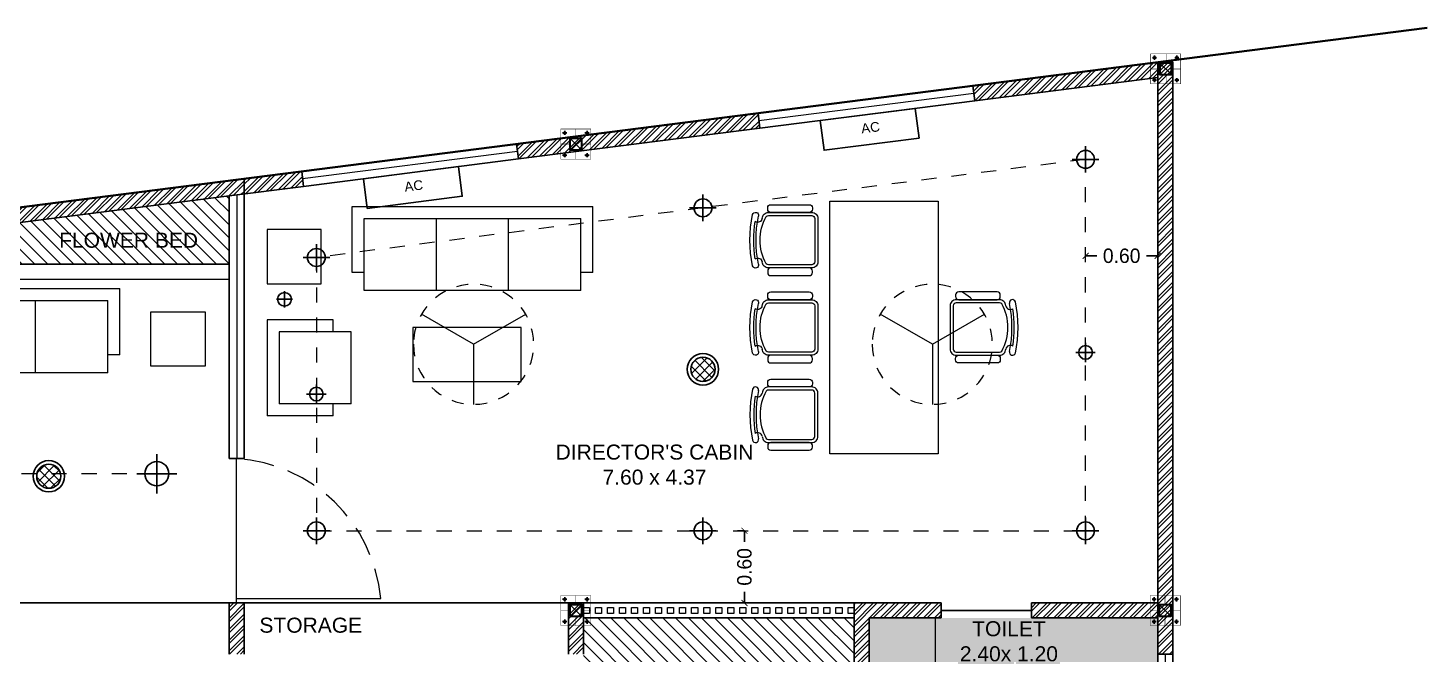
# Model space of a CAD drawing. Header units: metres. Extents: x 494 to 1845, y -666 to 1061.
# Drawn here: x 1537.12 to 1548.75, y 209.56 to 214.76 of the extents above; entities that cross this region are included whole.
import ezdxf

# ---------------------------------------------------------------- set-up
doc = ezdxf.new("R2010")
doc.units = ezdxf.units.M
doc.header["$MEASUREMENT"] = 0
for name, pattern in [('1', [0]), ('141011 - Typical Flr Plans -1 - 1.5 & 1-2 BHK_ Kolshet Namrata1$0$HIDDEN', [0.375, 0.25, -0.125]), ('_ZCAD_DYNDIM_LINETYPE_DATA_NAME_', [0.25, 0.125, -0.125]), ('HIDDEN', [0.375, 0.25, -0.125])]:
    doc.linetypes.add(name, pattern=pattern)
doc.layers.get('Defpoints').update_dxf_attribs({"color": 12})
for name, color, linetype, lineweight in [('.', 7, 'Continuous', 5), ('01 WALL', 7, 'Continuous', 25), ('A-Wall', 7, 'Continuous', 18), ('A-Wall Hatch', 8, 'Continuous', 9), ('DIMENSION', 8, 'Continuous', 5), ('ele ref line', 44, 'Continuous', 9), ('elec block', 14, 'Continuous', 9), ('Grid', 1, 'Continuous', 25), ('SCPL_BOLTS', 11, 'Continuous', 15), ('SCPL_ST PLATE', 222, 'Continuous', 0), ('VDA - FALSE CEILING', 7, 'Continuous', 5), ('VDA-DOOR', 23, 'Continuous', 5), ('VDA-FURNITURE', 8, 'Continuous', 13), ('VDA-HATCH', 8, 'Continuous', 9), ('VDA-PLUMBING', 8, 'Continuous', 13), ('VDA-WALL', 250, 'Continuous', 25), ('VDA-WINDOW', 5, 'Continuous', 9), ('VDA_FURNITURE', 8, 'Continuous', 13)]:
    doc.layers.add(name, color=color, linetype=linetype, lineweight=lineweight)
for name, color, linetype in [('BASE PLATE', 3, 'Continuous'), ('COLUMN', 1, 'Continuous'), ('PLOT - SURVEY', 1, '1'), ('SCPL HIDDEN', 8, 'HIDDEN'), ('TILES', 4, '1'), ('VDA-TEXT', 250, '1'), ('VDA-WALL BELOW', 8, 'Continuous'), ('VDA_ELECTRICAL FIXTURES', 7, 'Continuous'), ('VDA_WALL BELOW', 8, '1')]:
    doc.layers.add(name, color=color, linetype=linetype)
doc.styles.add('arial', font='arial.ttf', dxfattribs={"height": 0.3})
doc.styles.add('RS', font='GOTHIC.TTF')
doc.styles.get("Standard").update_dxf_attribs({"font": 'arial.ttf'})
doc.dimstyles.new('SMALL', dxfattribs={"dimtxt": 0.16, "dimasz": 0.05, "dimexe": 0, "dimexo": 0, "dimgap": 0.05, "dimtad": 0, "dimdec": 1, "dimzin": 0, "dimdsep": 46, "dimtxsty": 'RS', "dimblk": 'ARCHTICK', "dimcen": 2.5, "dimclrd": 256, "dimclre": 256, "dimclrt": 5, "dimadec": 0, "dimazin": 0, "dimtfac": 1, "dimtofl": 0, "dimtmove": 0, "dimatfit": 3, "dimldrblk": 'ARCHTICK', "dimfxl": 0, "dimtolj": 1, "dimtzin": 0, "dimarcsym": 0})

# ---------------------------------------------------------------- blocks, each defined once
blk = doc.blocks.new('zw$6DAC')
at = {"layer": 'VDA_FURNITURE'}
for p, q in [((0, 0.15), (0, 0.7)), ((0, 0.7), (2, 0.7)), ((2, 0.15), (2, 0.7)), ((0.1, 0), (0.1, 0.6)), ((0.1, 0.6), (1.9, 0.6)), ((0.7, 0), (0.7, 0.6)), ((1.3, 0), (1.3, 0.6)), ((1.9, 0), (1.9, 0.6)), ((0.1, 0.15), (0, 0.15)), ((2, 0.15), (1.9, 0.15)), ((1.9, 0), (0.1, 0))]:
    blk.add_line(p, q, dxfattribs=at)
blk = doc.blocks.new('D.CABIN')
at = {"layer": 'VDA_FURNITURE'}
for p, q in [((-0.9, 2.1), (0, 2.1)), ((-0.9, 0), (-0.9, 2.1)), ((0, 2.1), (0, 0)), ((0, 0), (-0.9, 0))]:
    blk.add_line(p, q, dxfattribs=at)
blk = doc.blocks.new('chair')
at = {"layer": 'VDA_FURNITURE'}
for p, q in [((-0.231, -0.511), (-0.231, -0.511)), ((0.231, -0.511), (0.231, -0.511))]:
    blk.add_line(p, q, dxfattribs=at)
for points in [[(0.18, -0.462), (0.18, -0.462, 0.414214), (0.231, -0.411), (0.231, -0.051, 0.414214), (0.18, 0), (-0.18, 0, 0.414214), (-0.231, -0.051), (-0.231, -0.411, 0.414214), (-0.18, -0.462)], [(0.197, -0.43, 0.211652), (0.205, -0.411), (0.205, -0.051, 0.414214), (0.18, -0.026), (-0.18, -0.026, 0.414214), (-0.205, -0.051), (-0.205, -0.411, 0.211652), (-0.197, -0.43)]]:
    blk.add_lwpolyline(points, format="xyb", dxfattribs=at)
for points in [[(-0.27, -0.045), (-0.257, -0.045, -0.414214), (-0.231, -0.071), (-0.231, -0.392, -0.414214), (-0.257, -0.417), (-0.27, -0.417, -0.414214), (-0.295, -0.392), (-0.295, -0.071, -0.414214)], [(0.27, -0.045), (0.257, -0.045, 0.414214), (0.231, -0.071), (0.231, -0.392, 0.414214), (0.257, -0.417), (0.27, -0.417, 0.414214), (0.295, -0.392), (0.295, -0.071, 0.414214)]]:
    blk.add_lwpolyline(points, format="xyb", close=True, dxfattribs=at)
for centre, radius, start, end in [((0, -0.068), 0.412, 241.4547, 298.5453), ((-0.188, -0.5), 0.0389, 327.8157, 77.159), ((0.188, -0.5), 0.0389, 102.841, 212.1843), ((-0.206, -0.518), 0.0257, 163.7398, 255.8623), ((-0.206, -0.518), 0.0257, 75.8623, 163.7398), ((0, 0.485), 1.05, 258.3098, 281.6902), ((0, 0.487), 1.001, 258.4635, 281.5365), ((0, 0.487), 1.02, 261.2358, 278.7642), ((0.206, -0.518), 0.0257, 16.2602, 104.1377), ((0.206, -0.518), 0.0257, 284.1377, 16.2602)]:
    blk.add_arc(centre, radius, start, end, dxfattribs=at)
blk = doc.blocks.new('D. TABLE')
at = {"layer": 'VDA_FURNITURE'}
blk.add_blockref('D.CABIN', (0, -2.1), dxfattribs=at)
at = {"layer": 'VDA_FURNITURE', "xscale": -1, "rotation": 270}
for p in [(-1, -0.324), (-1, -1.05)]:
    blk.add_blockref('chair', p, dxfattribs=at)
at = {"layer": 'VDA_FURNITURE'}
for p, rotation in [((0.1, -1.05), 89.99999999999999), ((-1, -1.776), 270)]:
    blk.add_blockref('chair', p, dxfattribs=dict(at, rotation=rotation))
blk = doc.blocks.new('fdasfdsaf')
at = {"layer": 'VDA_FURNITURE'}
blk.add_lwpolyline([(0, 0), (0.45, 0), (0.45, -0.45), (0, -0.45)], close=True, dxfattribs=at)
blk = doc.blocks.new('SINNGLE')
at = {"layer": 'VDA_FURNITURE'}
for p, q in [((-0.15, 0.7), (-0.7, 0.7)), ((-0.7, 0.7), (-0.7, -0.1)), ((-0.15, 0.6), (-0.15, 0.7)), ((0, 0.6), (-0.6, 0.6)), ((0, 0.6), (-0.6, 0.6)), ((-0.6, 0.6), (-0.6, 0)), ((0, 0), (0, 0.6)), ((0, 0), (-0.6, 0)), ((0, 0), (-0.6, 0)), ((-0.15, -0.1), (-0.7, -0.1)), ((-0.15, -0.1), (-0.15, 0))]:
    blk.add_line(p, q, dxfattribs=at)
blk = doc.blocks.new('side table')
at = {"layer": 'VDA_FURNITURE'}
blk.add_lwpolyline([(0, 0), (0.9, 0), (0.9, -0.45), (0, -0.45)], close=True, dxfattribs=at)
blk = doc.blocks.new('athath')
at = {"layer": 'BASE PLATE', "const_width": 0.004}
blk.add_lwpolyline([(382058.464, 2057488.134), (382058.714, 2057488.134), (382058.714, 2057487.884), (382058.464, 2057487.884)], close=True, dxfattribs=at)
at = {"layer": 'COLUMN', "color": 5, "lineweight": 30}
for p, q in [((382058.639, 2057488.059), (382058.539, 2057487.959)), ((382058.639, 2057487.959), (382058.539, 2057488.059))]:
    blk.add_line(p, q, dxfattribs=at)
blk.add_lwpolyline([(382058.539, 2057488.059), (382058.539, 2057487.959), (382058.639, 2057487.959), (382058.639, 2057488.059)], close=True, dxfattribs=at)
at = {"layer": 'Grid', "color": 5, "const_width": 0.002}
blk.add_lwpolyline([(382058.539, 2057488.059), (382058.639, 2057488.059), (382058.639, 2057487.959), (382058.539, 2057487.959)], close=True, dxfattribs=at)
at = {"layer": 'Grid', "color": 5}
blk.add_lwpolyline([(382058.542, 2057488.056), (382058.636, 2057488.056), (382058.636, 2057487.962), (382058.542, 2057487.962)], close=True, dxfattribs=at)
at = {"layer": 'SCPL HIDDEN'}
for p, q in [((382058.496, 2057488.119), (382058.496, 2057488.085)), ((382058.682, 2057488.119), (382058.682, 2057488.085)), ((382058.513, 2057488.102), (382058.479, 2057488.102)), ((382058.665, 2057488.102), (382058.699, 2057488.102)), ((382058.513, 2057487.916), (382058.479, 2057487.916)), ((382058.496, 2057487.899), (382058.496, 2057487.933)), ((382058.665, 2057487.916), (382058.699, 2057487.916)), ((382058.682, 2057487.899), (382058.682, 2057487.933))]:
    blk.add_line(p, q, dxfattribs=at)
at = {"layer": 'SCPL_BOLTS'}
for centre in [(382058.496, 2057488.102), (382058.682, 2057488.102), (382058.496, 2057487.916), (382058.682, 2057487.916)]:
    blk.add_circle(centre, 0.0103, dxfattribs=at)
at = {"layer": 'SCPL_ST PLATE', "const_width": 0.002}
for points in [[(382058.586, 2057488.134), (382058.593, 2057488.134), (382058.593, 2057488.059), (382058.586, 2057488.059)], [(382058.464, 2057488.012), (382058.464, 2057488.005), (382058.539, 2057488.005), (382058.539, 2057488.012)], [(382058.639, 2057488.005), (382058.639, 2057488.012), (382058.714, 2057488.012), (382058.714, 2057488.005)], [(382058.586, 2057487.884), (382058.593, 2057487.884), (382058.593, 2057487.959), (382058.586, 2057487.959)]]:
    blk.add_lwpolyline(points, close=True, dxfattribs=at)
blk = doc.blocks.new('FDG GHGS')
at = {"layer": 'VDA_ELECTRICAL FIXTURES', "color": 1}
blk.add_lwpolyline([(2747.225, -2336.761), (2751.192, -2336.761), (2751.192, -2338.001), (2747.225, -2338.001)], close=True, dxfattribs=at)
at = {"layer": 'VDA_ELECTRICAL FIXTURES', "extrusion": (-0.000127556, -1.52776e-05, 1), "insert": (2749.25, -2337.113, 0), "char_height": 0.4, "width": 11.8893, "attachment_point": 2, "text_direction": (1, 0, 0.000128)}
blk.add_mtext('AC', dxfattribs=at)
blk = doc.blocks.new('12w')
at = {"layer": 'VDA_ELECTRICAL FIXTURES', "color": 5, "ltscale": 0.1}
for p, q in [((87910.28, 3817.04), (87910.28, 3823.9)), ((87906.82, 3820.47), (87913.75, 3820.47))]:
    blk.add_line(p, q, dxfattribs=at)
blk.add_circle((87910.28, 3820.47), 2.32, dxfattribs=at)
blk = doc.blocks.new('AEYTUU')
at = {"layer": 'VDA_ELECTRICAL FIXTURES', "color": 6, "ltscale": 0.1}
for p, q in [((8244.0215, -3482.7523), (8243.8964, -3482.7523)), ((8243.959, -3482.8142), (8243.959, -3482.6904))]:
    blk.add_line(p, q, dxfattribs=at)
blk.add_circle((8243.959, -3482.7523), 0.0437, dxfattribs=at)
blk = doc.blocks.new('RJRTYJTY')
at = {"layer": 'VDA_ELECTRICAL FIXTURES', "color": 1}
for p, q in [((1034.1393, 54.9462), (1034.1393, 55.1921)), ((1034.2643, 55.0691), (1034.0143, 55.0691))]:
    blk.add_line(p, q, dxfattribs=at)
blk.add_circle((1034.1393, 55.0691), 0.0753, dxfattribs=at)
blk = doc.blocks.new('aeyhaeth')
at = {"layer": 'VDA_ELECTRICAL FIXTURES'}
h = blk.add_hatch(dxfattribs=at)
h.set_pattern_fill('ANSI37', color=4, scale=0.3)
h.set_pattern_definition([(45, (8241.066147, -3536.744873), (-0.0265165, 0.0265165), []), (135, (8241.066147, -3536.744873), (-0.0265165, -0.0265165), [])])
h.paths.add_polyline_path([(8241.2001, -3536.6779, 1), (8241.0661, -3536.6779, 1)])
at = {"layer": 'VDA_ELECTRICAL FIXTURES', "color": 4}
for radius in [0.087, 0.067]:
    blk.add_circle((8241.1331, -3536.6779), radius, dxfattribs=at)
blk = doc.blocks.new('FAN 1')
at = {"layer": 'elec block', "color": 68, "true_color": 0x394d00}
for q in [(-3723.118, 868.374), (-3722.079, 868.374), (-3722.598, 867.474)]:
    blk.add_line((-3722.598, 868.074), q, dxfattribs=at)
at = {"layer": 'elec block', "color": 68, "linetype": '141011 - Typical Flr Plans -1 - 1.5 & 1-2 BHK_ Kolshet Namrata1$0$HIDDEN', "ltscale": 0.15, "true_color": 0x394d00}
blk.add_circle((-3722.598, 868.074), 0.6, dxfattribs=at)
blk = doc.blocks.new('SRYSY')
at = {"layer": 'VDA_ELECTRICAL FIXTURES', "color": 4, "ltscale": 0.1}
for p, q in [((8246.823, -3509.96), (8246.823, -3510.093)), ((8246.755, -3510.027), (8246.891, -3510.027))]:
    blk.add_line(p, q, dxfattribs=at)
blk.add_circle((8246.823, -3510.027), 0.057, dxfattribs=at)
blk = doc.blocks.new('_ArchTick')
at = {"color": 0, "linetype": 'ByBlock', "const_width": 0.15}
blk.add_lwpolyline([(-0.5, -0.5), (0.5, 0.5)], dxfattribs=at)
blk = doc.blocks.new('*D1250')
at = {"layer": 'Defpoints', "color": 0}
for p in [(1545.915, 212.869), (1546.515, 212.869), (1546.515, 212.869)]:
    blk.add_point(p, dxfattribs=at)
at = {"layer": 'DIMENSION', "lineweight": -2}
for p, q in [((1545.915, 212.869), (1545.915, 212.869)), ((1545.915, 212.869), (1546.008, 212.869)), ((1546.515, 212.869), (1546.422, 212.869)), ((1546.515, 212.869), (1546.515, 212.869))]:
    blk.add_line(p, q, dxfattribs=at)
at = {"layer": 'DIMENSION', "lineweight": -2, "xscale": 0.05, "yscale": 0.05, "zscale": 0.05, "rotation": 180}
blk.add_blockref('_ArchTick', (1545.915, 212.869), dxfattribs=at)
at = {"layer": 'DIMENSION', "lineweight": -2, "xscale": 0.05, "yscale": 0.05, "zscale": 0.05}
blk.add_blockref('_ArchTick', (1546.515, 212.869), dxfattribs=at)
at = {"layer": 'DIMENSION', "color": 5, "insert": (1546.215, 212.869), "char_height": 0.12, "attachment_point": 5, "style": 'RS'}
blk.add_mtext('\\A1;0.60', dxfattribs=at)
blk = doc.blocks.new('*D1251')
at = {"layer": 'Defpoints', "color": 0}
for p in [(1543.021, 210.582), (1543.079, 209.982), (1543.079, 209.982)]:
    blk.add_point(p, dxfattribs=at)
at = {"layer": 'DIMENSION', "lineweight": -2}
for p, q in [((1543.021, 210.582), (1543.079, 210.582)), ((1543.079, 210.582), (1543.079, 210.489)), ((1543.079, 209.982), (1543.079, 210.075)), ((1543.079, 209.982), (1543.079, 209.982))]:
    blk.add_line(p, q, dxfattribs=at)
at = {"layer": 'DIMENSION', "lineweight": -2, "xscale": 0.05, "yscale": 0.05, "zscale": 0.05}
for p, rotation in [((1543.079, 210.582), 90), ((1543.079, 209.982), 270)]:
    blk.add_blockref('_ArchTick', p, dxfattribs=dict(at, rotation=rotation))
at = {"layer": 'DIMENSION', "color": 5, "insert": (1543.079, 210.282), "char_height": 0.12, "attachment_point": 5, "rotation": 90, "style": 'RS'}
blk.add_mtext('\\A1;0.60', dxfattribs=at)

msp = doc.modelspace()

# ---------------------------------------------------------------- hatches: boundary and pattern name
at = {"layer": '.'}
h = msp.add_hatch(color=8, dxfattribs=at)
h.dxf.hatch_style = 1
h.paths.add_polyline_path([(1544.115, 209.8571), (1546.515, 209.8571), (1546.515, 208.6571), (1544.115, 208.6571)])
at = {"layer": 'A-Wall Hatch'}
h = msp.add_hatch(dxfattribs=at)
h.set_pattern_fill('ANSI31', color=62, scale=0.61, angle=270)
h.set_pattern_definition([(315, (87.25276, -69.2983), (0.053916892, 0.053916892), [])])
h.paths.add_polyline_path([(1467.393, 200.8421), (1467.393, 201.482), (1486.37, 201.482), (1486.3718, 200.3331), (1480.0189, 200.5954)])
h.paths.add_polyline_path([(1486.495, 200.782), (1489.37, 200.782), (1489.37, 203.2195), (1486.495, 203.2195)])
h.paths.add_polyline_path([(1486.495, 208.4695), (1486.495, 210.907), (1489.37, 210.907), (1489.37, 208.4695)])
h.paths.add_polyline_path([(1527.5403, 211.9321), (1534.77, 211.9321), (1534.7632, 212.8536)])
h.paths.add_polyline_path([(1534.77, 212.8002), (1538.795, 212.8002), (1538.795, 213.368), (1534.7632, 212.8536)])
h.paths.add_polyline_path([(1465.8908, 210.607), (1466.943, 210.607), (1466.943, 211.107), (1465.9737, 211.107)])
h.paths.add_polyline_path([(1466.943, 206.482), (1466.943, 200.8018), (1465.1714, 200.8399), (1465.2718, 203.8625), (1465.501, 206.482)])
h = msp.add_hatch(dxfattribs=at)
h.set_pattern_fill('ANSI31', color=62, scale=0.61, angle=270)
h.set_pattern_definition([(315, (87.80276, -69.2983), (0.053916892, 0.053916892), [])])
h.paths.add_polyline_path([(1531.295, 210.1821), (1528.295, 210.1821), (1528.295, 209.7071), (1528.295, 209.7071), (1528.295, 209.582), (1528.295, 208.4389), (1528.295, 207.182), (1530.32, 207.1821), (1531.295, 207.182), (1531.295, 207.957)])
h.paths.add_polyline_path([(1543.99, 207.1821), (1541.74, 207.1821), (1541.74, 209.8571), (1543.99, 209.8571)])
at = {"layer": 'VDA-HATCH'}
h = msp.add_hatch(dxfattribs=at)
h.set_pattern_fill('ANSI32', color=256, scale=0.17)
h.set_pattern_definition([(45, (87.25276, -69.2983), (-0.0450780573, 0.0450780573), []), (45, (87.28281, -69.2983), (-0.0450780573, 0.0450780573), [])])
h.paths.add_polyline_path([(1538.92, 213.3839), (1538.9188, 213.5098), (1520.0856, 211.107), (1489.37, 211.107), (1489.37, 210.982), (1520.0935, 210.982)])
h.paths.add_polyline_path([(1500.295, 200.707), (1500.295, 204.132), (1500.42, 204.132), (1500.42, 200.582), (1495.7856, 200.582), (1495.7856, 200.707)])
h.paths.add_polyline_path([(1501.62, 200.582), (1501.62, 200.707), (1502.495, 200.707), (1502.495, 204.132), (1502.5575, 204.132), (1502.62, 204.132), (1502.62, 200.707), (1503.22, 200.707), (1503.22, 200.582)])
h.paths.add_polyline_path([(1507.545, 200.582), (1507.545, 200.707), (1508.145, 200.707), (1508.145, 204.132), (1508.27, 204.132), (1508.27, 200.707), (1508.87, 200.707), (1508.87, 200.582)])
h.paths.add_polyline_path([(1504.72, 200.582), (1504.72, 200.707), (1505.32, 200.707), (1505.32, 204.132), (1505.445, 204.132), (1505.445, 200.707), (1506.045, 200.707), (1506.045, 200.582)])
h.paths.add_polyline_path([(1510.37, 200.582), (1510.37, 200.707), (1510.97, 200.707), (1510.97, 204.132), (1511.095, 204.132), (1511.095, 200.582)])
h.paths.add_polyline_path([(1543.99, 209.8946), (1543.99, 209.9821), (1544.715, 209.9821), (1544.715, 209.8571), (1544.115, 209.8571), (1544.115, 208.6571), (1543.99, 208.6571)])
h.paths.add_polyline_path([(1541.1836, 213.7987), (1542.1382, 213.9205), (1542.3119, 213.9427), (1542.3384, 213.9461), (1543.192, 214.055), (1543.2078, 213.931), (1541.1994, 213.6747)])
h.paths.add_polyline_path([(1546.515, 214.4789), (1546.64, 214.4789), (1546.64, 209.5571), (1546.515, 209.5571)])
h.paths.add_polyline_path([(1489.37, 200.707), (1493.9856, 200.707), (1493.9856, 200.582), (1489.37, 200.582)])
h.paths.add_polyline_path([(1544.9775, 214.2828), (1544.9933, 214.1588), (1546.515, 214.3529), (1546.515, 214.4789)])
h.paths.add_polyline_path([(1524.195, 200.082), (1524.195, 203.107), (1524.32, 203.107), (1524.32, 200.082)])
h.paths.add_polyline_path([(1524.045, 204.007), (1524.045, 204.132), (1526.695, 204.132), (1526.695, 204.007)])
h.paths.add_polyline_path([(1526.695, 201.832), (1526.82, 201.832), (1526.82, 199.682), (1526.695, 199.682)])
h.paths.add_polyline_path([(1545.465, 209.8571), (1545.465, 209.9821), (1546.515, 209.9821), (1546.515, 209.8571)])
h.paths.add_polyline_path([(1525.67, 201.557), (1526.695, 201.557), (1526.695, 201.682), (1525.67, 201.682)])
h.paths.add_polyline_path([(1510.97, 199.682), (1510.97, 199.807), (1511.7262, 199.807), (1511.7262, 199.682)])
h.paths.add_polyline_path([(1513.2262, 199.682), (1513.2262, 199.807), (1514.4887, 199.807), (1514.4887, 199.682)])
h.paths.add_polyline_path([(1510.97, 200.582), (1510.97, 199.807), (1511.095, 199.807), (1511.095, 200.582)])
h.paths.add_polyline_path([(1523.445, 201.107), (1524.195, 201.107), (1524.195, 201.232), (1523.445, 201.232)])
h.paths.add_polyline_path([(1538.92, 213.5099), (1538.92, 213.3839), (1539.4139, 213.4469), (1539.3981, 213.5709)])
h.paths.add_polyline_path([(1525.67, 200.082), (1525.67, 200.807), (1525.795, 200.807), (1525.795, 200.082)])
h.paths.add_polyline_path([(1523.595, 202.7298), (1524.195, 202.7298), (1524.195, 202.8548), (1523.595, 202.8548)])
h.paths.add_polyline_path([(1523.745, 200.082), (1523.745, 200.207), (1524.195, 200.207), (1524.195, 200.082)])
h.paths.add_polyline_path([(1522.695, 200.082), (1522.695, 200.207), (1523.145, 200.207), (1523.145, 200.082)])
h.paths.add_polyline_path([(1536.245, 209.5571), (1536.37, 209.5571), (1536.37, 209.9821), (1536.245, 209.9821), (1536.245, 209.5571)])
h.paths.add_polyline_path([(1538.795, 209.5571), (1538.795, 209.9821), (1538.92, 209.9821), (1538.92, 209.5571)])
h.paths.add_polyline_path([(1541.615, 209.5571), (1541.615, 209.9821), (1541.74, 209.9821), (1541.74, 209.5571), (1541.615, 209.5571)])
h.paths.add_polyline_path([(1525.67, 200.082), (1525.295, 200.082), (1525.295, 200.207), (1525.67, 200.207)])
h.paths.add_polyline_path([(1524.32, 200.082), (1524.32, 200.207), (1524.695, 200.207), (1524.695, 200.082)])
h.paths.add_polyline_path([(1546.515, 208.6571), (1546.64, 208.6571), (1546.64, 208.9571), (1546.515, 208.9571)])
h.paths.add_polyline_path([(1525.795, 200.082), (1525.795, 200.207), (1525.945, 200.207), (1525.945, 200.082)])
h.paths.add_polyline_path([(1526.695, 200.082), (1526.545, 200.082), (1526.545, 200.207), (1526.695, 200.207)])
h.paths.add_polyline_path([(1515.9887, 199.807), (1515.9887, 199.682), (1522.695, 199.682), (1522.695, 204.132), (1517.945, 204.132), (1517.945, 204.007), (1522.57, 204.007), (1522.57, 199.807), (1516.745, 199.807), (1516.745, 204.132), (1516.62, 204.132), (1516.62, 199.807)])

# ---------------------------------------------------------------- linework, layer by layer
at = {"color": 105, "lineweight": 30}
msp.add_lwpolyline([(1486.37, 210.907), (1489.495, 210.907), (1489.495, 210.982), (1520.0935, 210.982), (1538.795, 213.368)], dxfattribs=at)
at = {"layer": 'DIMENSION'}
msp.add_line((1534.895, 212.6752), (1538.795, 212.6752, 0), dxfattribs=at)
at = {"layer": 'PLOT - SURVEY', "color": 250, "linetype": 'Continuous', "lineweight": 40}
msp.add_line((1520.0856, 211.107), (1548.7537, 214.7645, -0.0001), dxfattribs=at)
at = {"layer": 'TILES'}
msp.add_line((1544.715, 209.9196, 0), (1545.465, 209.9196, 0), dxfattribs=at)
at = {"layer": 'VDA - FALSE CEILING', "color": 253, "linetype": '_ZCAD_DYNDIM_LINETYPE_DATA_NAME_'}
msp.add_line((1538.1935, 211.0571), (1527.4073, 211.0571), dxfattribs=at)
msp.add_lwpolyline([(1539.52, 212.8556), (1539.52, 210.5821), (1542.734, 210.5821), (1545.915, 210.5821), (1545.915, 212.0655), (1545.915, 213.6715), (1542.734, 213.2682), (1539.52, 212.8556)], dxfattribs=at)
at = {"layer": 'VDA-DOOR'}
msp.add_line((1544.715, 209.9196), (1545.465, 209.9196, 0), dxfattribs=at)
at = {"layer": 'VDA-FURNITURE'}
for points in [[(1541.74, 209.9446), (1541.79, 209.9446), (1541.79, 209.8946), (1541.74, 209.8946)], [(1541.84, 209.9446), (1541.89, 209.9446), (1541.89, 209.8946), (1541.84, 209.8946)], [(1541.94, 209.9446), (1541.99, 209.9446), (1541.99, 209.8946), (1541.94, 209.8946)], [(1542.04, 209.9446), (1542.09, 209.9446), (1542.09, 209.8946), (1542.04, 209.8946)], [(1542.14, 209.9446), (1542.19, 209.9446), (1542.19, 209.8946), (1542.14, 209.8946)], [(1542.24, 209.9446), (1542.29, 209.9446), (1542.29, 209.8946), (1542.24, 209.8946)], [(1542.34, 209.9446), (1542.39, 209.9446), (1542.39, 209.8946), (1542.34, 209.8946)], [(1542.44, 209.9446), (1542.49, 209.9446), (1542.49, 209.8946), (1542.44, 209.8946)], [(1542.54, 209.9446), (1542.59, 209.9446), (1542.59, 209.8946), (1542.54, 209.8946)], [(1542.64, 209.9446), (1542.69, 209.9446), (1542.69, 209.8946), (1542.64, 209.8946)], [(1542.74, 209.9446), (1542.79, 209.9446), (1542.79, 209.8946), (1542.74, 209.8946)], [(1542.84, 209.9446), (1542.89, 209.9446), (1542.89, 209.8946), (1542.84, 209.8946)], [(1542.94, 209.9446), (1542.99, 209.9446), (1542.99, 209.8946), (1542.94, 209.8946)], [(1543.04, 209.9446), (1543.09, 209.9446), (1543.09, 209.8946), (1543.04, 209.8946)], [(1543.14, 209.9446), (1543.19, 209.9446), (1543.19, 209.8946), (1543.14, 209.8946)], [(1543.24, 209.9446), (1543.29, 209.9446), (1543.29, 209.8946), (1543.24, 209.8946)], [(1543.34, 209.9446), (1543.39, 209.9446), (1543.39, 209.8946), (1543.34, 209.8946)], [(1543.44, 209.9446), (1543.49, 209.9446), (1543.49, 209.8946), (1543.44, 209.8946)], [(1543.54, 209.9446), (1543.59, 209.9446), (1543.59, 209.8946), (1543.54, 209.8946)], [(1543.64, 209.9446), (1543.69, 209.9446), (1543.69, 209.8946), (1543.64, 209.8946)], [(1543.74, 209.9446), (1543.79, 209.9446), (1543.79, 209.8946), (1543.74, 209.8946)], [(1543.84, 209.9446), (1543.89, 209.9446), (1543.89, 209.8946), (1543.84, 209.8946)], [(1543.94, 209.9446), (1543.99, 209.9446), (1543.99, 209.8946), (1543.94, 209.8946)]]:
    msp.add_lwpolyline(points, close=True, dxfattribs=at)
at = {"layer": 'VDA-PLUMBING'}
msp.add_line((1544.665, 209.8571), (1544.665, 208.532, -0.0001), dxfattribs=at)
at = {"layer": 'VDA-WALL'}
for p, q in [((1544.9779, 214.2828), (1546.4992, 214.4769)), ((1546.515, 208.6571), (1546.515, 214.4789, 0)), ((1546.515, 214.4789), (1546.64, 214.4789, 0)), ((1546.64, 208.6571), (1546.64, 214.4789, 0)), ((1544.9933, 214.1588), (1544.9775, 214.2828, -0.0002)), ((1544.9933, 214.1588), (1546.515, 214.3529)), ((1541.1836, 213.7987), (1543.1956, 214.0554)), ((1543.2078, 213.931), (1543.192, 214.055, -0.0002)), ((1541.1994, 213.6747), (1543.2078, 213.931)), ((1541.1836, 213.7987), (1541.1994, 213.6747, 0)), ((1539.3981, 213.5709), (1539.4139, 213.4469, 0)), ((1520.0856, 211.107), (1538.92, 213.5099)), ((1538.795, 213.368), (1539.4139, 213.4469, 0.0002)), ((1538.92, 213.3839), (1538.92, 213.5099, -0.0001)), ((1538.92, 211.1821), (1538.795, 211.1821, 0)), ((1538.795, 209.5571), (1538.795, 209.9821, -0.0001)), ((1538.92, 209.9821), (1538.795, 209.9821, 0)), ((1538.92, 209.5571), (1538.92, 209.9821, -0.0001)), ((1541.615, 209.5571), (1541.615, 209.9821, 0)), ((1541.74, 209.9821), (1541.615, 209.9821, 0)), ((1541.74, 209.5571), (1541.74, 209.9821, 0)), ((1543.99, 209.9821), (1544.715, 209.9821, 0)), ((1543.99, 209.9821), (1543.99, 208.532, 0)), ((1544.715, 209.9821), (1544.715, 209.8571, 0)), ((1545.465, 209.9821), (1546.515, 209.9821, 0)), ((1545.465, 209.9821), (1545.465, 209.8571, 0)), ((1544.115, 209.8571), (1544.715, 209.8571, 0)), ((1544.115, 209.8571), (1544.115, 208.6571, 0)), ((1545.465, 209.8571), (1546.515, 209.8571, 0)), ((1546.515, 209.5571), (1546.64, 209.5571, 0))]:
    msp.add_line(p, q, dxfattribs=at)
at = {"layer": 'VDA-WALL BELOW'}
for p, q in [((1538.92, 211.1821), (1538.92, 213.4908, -0.0001)), ((1538.795, 211.1821), (1538.795, 213.368, -0.0001)), ((1538.795, 209.9821), (1536.37, 209.9821, 0)), ((1541.615, 209.9821), (1538.92, 209.9821, 0)), ((1543.99, 209.9821), (1541.74, 209.9821, 0)), ((1543.99, 209.8571), (1541.74, 209.8571, 0)), ((1546.515, 209.5571), (1546.515, 208.9571, 0)), ((1546.64, 209.5571), (1546.64, 208.9571, 0))]:
    msp.add_line(p, q, dxfattribs=at)
at = {"layer": 'VDA-WINDOW'}
for p, q in [((1544.9854, 214.2208), (1543.1999, 213.993, 0)), ((1541.1915, 213.7367), (1539.406, 213.5089, 0)), ((1538.8575, 213.3759), (1538.8575, 211.1821)), ((1538.8547, 209.9821), (1538.8547, 211.1821, 0)), ((1538.8547, 210.02), (1540.0547, 210.02, 0)), ((1540.0547, 209.9821), (1538.8547, 209.9821, 0)), ((1546.5775, 209.5571), (1546.5775, 208.9571, 0))]:
    msp.add_line(p, q, dxfattribs=at)
at = {"layer": 'VDA-WINDOW', "linetype": '141011 - Typical Flr Plans -1 - 1.5 & 1-2 BHK_ Kolshet Namrata1$0$HIDDEN'}
msp.add_arc((1538.7771, 209.9013), 1.2831, 5.30906, 86.53295, dxfattribs=at)
at = {"layer": 'VDA_WALL BELOW'}
for p, q in [((1543.1956, 214.0554), (1544.9811, 214.2832)), ((1543.2078, 213.931), (1544.9933, 214.1588, -0.0002)), ((1539.3981, 213.5709), (1541.1836, 213.7987)), ((1539.4139, 213.4469), (1541.1994, 213.6747)), ((1534.77, 212.8002), (1538.795, 212.8002, 0))]:
    msp.add_line(p, q, dxfattribs=at)

# ---------------------------------------------------------------- block references
at = {"layer": '01 WALL', "xscale": -1, "rotation": 89.99999999999942}
msp.add_blockref('SRYSY', (-1970.772, 8459.3304), dxfattribs=at)
at = {"layer": 'A-Wall', "color": 2, "xscale": 0.2008498186047711, "yscale": 0.2008498186047711, "zscale": 0.2008498186047711, "rotation": 7.270690570134025}
for p in [(936.968, 609.7274), (933.1705, 609.2429)]:
    msp.add_blockref('FDG GHGS', p, dxfattribs=at)
at = {"layer": 'COLUMN', "rotation": 89.99999999999999}
for p in [(2059034.5898, -381844.1648, -0.0003), (2059029.6863, -381844.7904, -0.0002), (2059029.6863, -381848.6696, 0), (2059034.5863, -381848.6696, 0)]:
    msp.add_blockref('athath', p, dxfattribs=at)
at = {"layer": 'ele ref line', "color": 14, "xscale": -0.8333333333335229, "yscale": 0.8333333333335229, "zscale": 0.8333333333335229}
for p in [(-1561.338, -511.2614), (-1557.524, -511.2614)]:
    msp.add_blockref('FAN 1', p, dxfattribs=at)
at = {"layer": 'VDA_ELECTRICAL FIXTURES', "color": 55, "lineweight": 0, "xscale": -0.032002010394372, "yscale": 0.032002010394372, "zscale": 0.032002010394372}
for p in [(4359.2207, 91.4088), (4356.0397, 91.0055), (4352.8257, 90.5929), (4352.8257, 88.3193), (4356.0397, 88.3193), (4359.2207, 88.3193)]:
    msp.add_blockref('12w', p, dxfattribs=at)
at = {"layer": 'VDA_ELECTRICAL FIXTURES'}
for name, p, xscale, yscale, zscale in [('aeyhaeth', (-10818.9657, 5516.942), 1.5, 1.5, 1.5), ('AEYTUU', (-9138.2558, 4725.7126), 1.296, 1.296, 1.296), ('AEYTUU', (-9144.6509, 4725.3659), 1.296, 1.296, 1.296), ('aeyhaeth', (-10824.4042, 5516.0527), 1.5, 1.5, 1.5)]:
    msp.add_blockref(name, p, dxfattribs=dict(at, xscale=xscale, yscale=yscale, zscale=zscale))
at = {"layer": 'VDA_ELECTRICAL FIXTURES', "xscale": -1.330577846820919, "yscale": 1.330577846820919, "zscale": 1.330577846820919, "rotation": 180}
msp.add_blockref('RJRTYJTY', (162.1907, 284.3308), dxfattribs=at)
at = {"layer": 'VDA_FURNITURE'}
for name, p in [('D. TABLE', (1544.6891, 213.3235)), ('zw$6DAC', (1539.8186, 212.5809)), ('zw$6DAC', (1535.8862, 211.8964)), ('fdasfdsaf', (1538.1451, 212.4028)), ('SINNGLE', (1539.8097, 211.6373))]:
    msp.add_blockref(name, p, dxfattribs=at)
at = {"layer": 'VDA_FURNITURE', "xscale": -1}
for name, p in [('fdasfdsaf', (1539.5597, 213.0873)), ('side table', (1541.2223, 212.2736))]:
    msp.add_blockref(name, p, dxfattribs=at)

# ---------------------------------------------------------------- texts
at = {"layer": 'VDA-TEXT', "char_height": 0.125}
for s, insert, width, attachment_point, style in [('{\\fArial|b0|i0|c0|p34;FLOWER BED}', (1537.3814, 213.0617), 2.007073, 1, 'RS'), ("DIRECTOR'S CABIN \\P7.60 x 4.37", (1542.331, 211.1318), 4.378113, 5, 'arial'), ('{\\fArial|b0|i0|c0|p34;STORAGE}', (1539.0465, 209.7328), 2.007073, 7, 'RS'), ('TOILET\\P2.40x 1.20', (1545.2776, 209.6625), 4.378113, 5, 'arial')]:
    msp.add_mtext(s, dxfattribs=dict(at, insert=insert, width=width, attachment_point=attachment_point, style=style))

# ---------------------------------------------------------------- dimensions: what is measured, and where the dimension line sits
at = {"layer": 'DIMENSION'}
dim = msp.add_linear_dim(base=(1546.515, 212.8685), p1=(1545.915, 212.8685), p2=(1546.515, 212.8685, 0), dimstyle='SMALL', override={"dimtxt": 0.12, "dimdec": 2, "dimblk": 'ArchTick'}, dxfattribs=at)
dim.commit()
dim.dimension.update_dxf_attribs({"geometry": '*D1250', "text_midpoint": (1546.215, 212.8685)})
dim = msp.add_linear_dim(base=(1543.0793, 209.9821), p1=(1543.021, 210.5821), p2=(1543.0793, 209.9821, 0), angle=90, dimstyle='SMALL', override={"dimtxt": 0.12, "dimdec": 2, "dimblk": 'ArchTick'}, dxfattribs=at)
dim.commit()
dim.dimension.update_dxf_attribs({"geometry": '*D1251', "text_midpoint": (1543.0793, 210.2821)})

doc.saveas('drawing.dxf')
